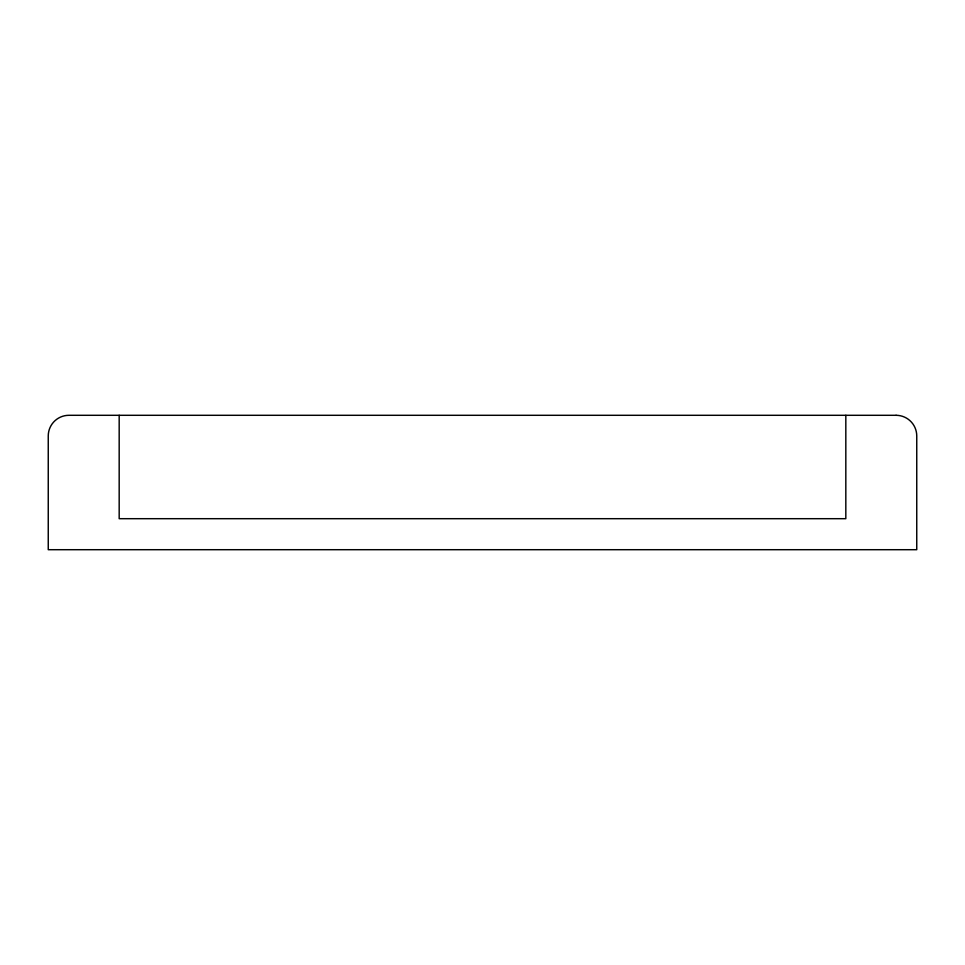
<?xml version="1.0" encoding="UTF-8"?>
<svg xmlns="http://www.w3.org/2000/svg" width="965" height="965" viewBox="0 0 965 965"><rect width="100%" height="100%" fill="white"/><g stroke="black" fill="none" stroke-linecap="round" stroke-linejoin="round"><path stroke-width="1.45" d="M845.823 415.3L845.823 518.688L119.177 518.688L119.177 415.3M896.075 415.3L68.925 415.3A20.675 20.675 0 0 0 48.25 435.975L48.25 549.7L916.75 549.7L916.75 435.975A20.675 20.675 0 0 0 896.075 415.3"/></g></svg>
